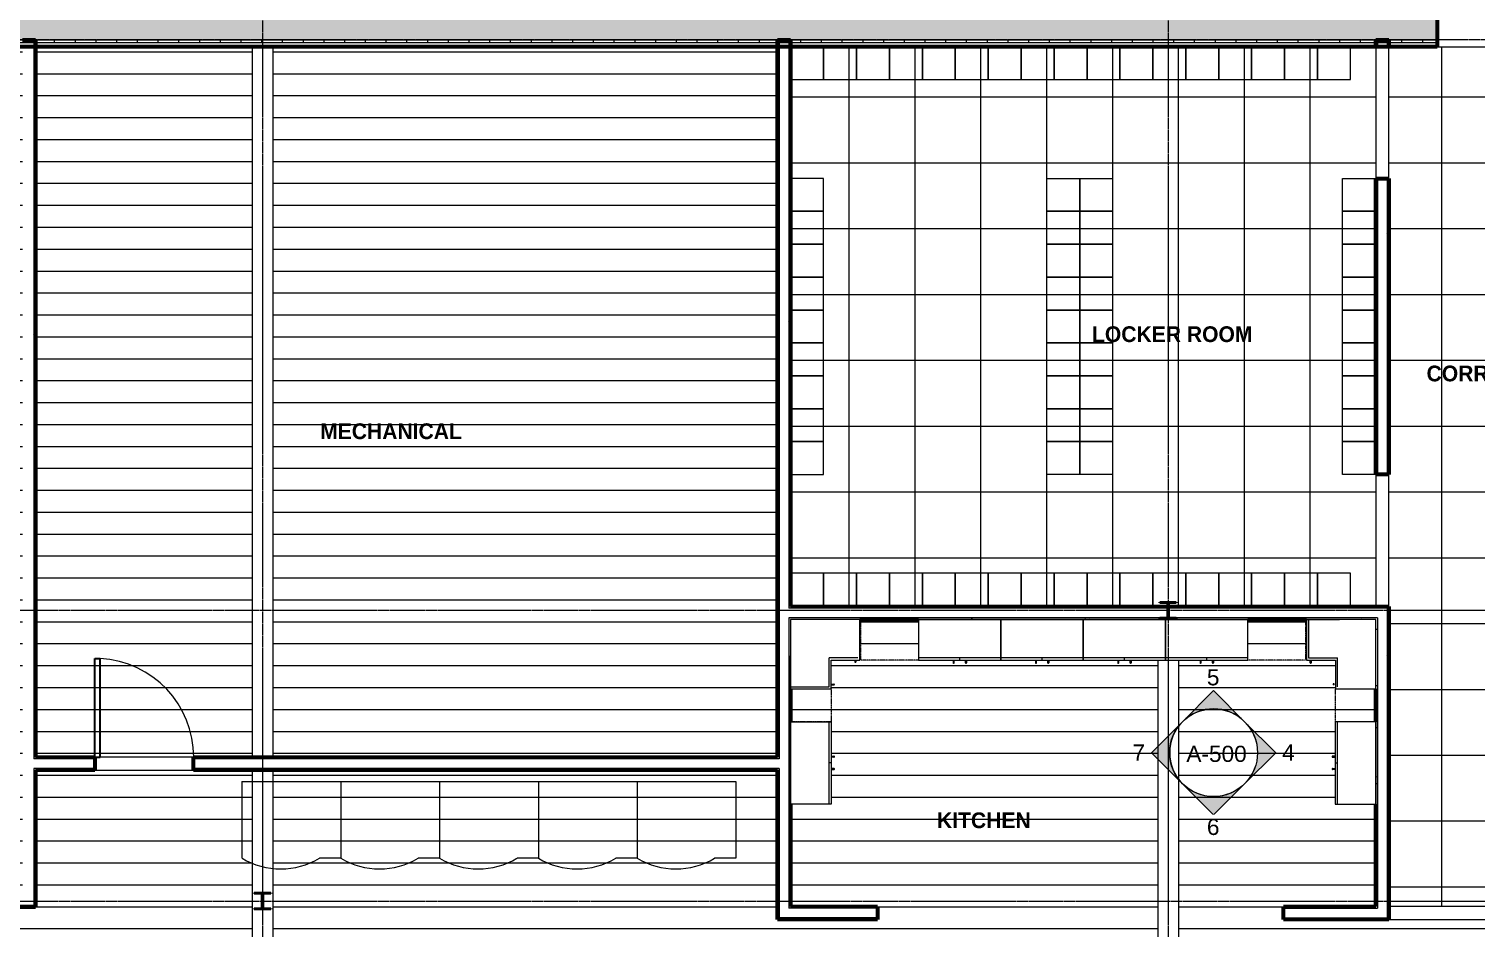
# Model space of a CAD drawing. Header units: inches. Extents: x 30 to 2293, y -1876 to -115.
# Drawn here: x 625 to 1153, y -1020 to -692 of the extents above; entities that cross this region are included whole.
import ezdxf

# ---------------------------------------------------------------- set-up
doc = ezdxf.new("R2010")
doc.units = ezdxf.units.IN
doc.header["$MEASUREMENT"] = 0
doc.linetypes.add('Grid Line 1_2_', pattern=[0.875, 0.5, -0.125, 0.125, -0.125])
doc.linetypes.add('Overhead', pattern=[0.15625, 0.09375, -0.0625])
for name, color, linetype, lineweight in [('A-AREA-IDEN', 2, 'Continuous', 9), ('A-CLNG-PATT', 13, 'Continuous', 18), ('A-DOOR', 31, 'Continuous', 18), ('A-ROOF-PATT', 132, 'Continuous', 18), ('A-WALL', 113, 'Continuous', 18), ('A-WALL-PATT', 111, 'Continuous', 60), ('G-ANNO-SYMB', 111, 'Continuous', 9), ('I-FURN', 30, 'Continuous', 9), ('I-FURN-PNLS', 30, 'Continuous', 9), ('I-WALL', 2, 'Continuous', 18), ('L-SITE-WALL', 31, 'Continuous', 18), ('Q-CASE', 31, 'Continuous', 9), ('Q-SPCQ', 91, 'Continuous', 9), ('S-BEAM', 12, 'Continuous', 9), ('S-COLS', 52, 'Continuous', 9), ('S-GRID', 1, 'Continuous', 9)]:
    doc.layers.add(name, color=color, linetype=linetype, lineweight=lineweight)
doc.styles.add('Arial', font='arial.ttf', dxfattribs={"height": 5.901198})
doc.styles.add('Century Gothic_B', font='GOTHICB.TTF', dxfattribs={"height": 5.744479})
pattern_1 = [(45, (0, 0), (-6.335677, 6.335677), []), (45, (0, 9.6), (-6.335677, 6.335677), [])]
pattern_2 = [(0, (0, 0), (20.48, 5.12), [0.845, -14.515, 0.845, -14.515, -81.92]), (0, (0, 0), (20.48, 5.12), [-30.72, 0.845, -29.875, 0.845, -14.515, -35.84]), (0, (0, 0), (20.48, 5.12), [-76.8, 0.845, -9.395, 0.845, -24.755]), (120, (7.68, 2.56), (-14.67405, 15.1762), [0.845, -14.515, 0.845, -14.515, -81.92]), (120, (7.68, 2.56), (-14.67405, 15.1762), [-30.72, 0.845, -29.875, 0.845, -14.515, -35.84]), (120, (7.68, 2.56), (-14.67405, 15.1762), [-76.8, 0.845, -9.395, 0.845, -24.755]), (240, (10.24, 12.8), (-5.80595, -20.2962), [0.845, -14.515, 0.845, -14.515, -81.92]), (240, (10.24, 12.8), (-5.80595, -20.2962), [-30.72, 0.845, -29.875, 0.845, -14.515, -35.84]), (240, (10.24, 12.8), (-5.80595, -20.2962), [-76.8, 0.845, -9.395, 0.845, -24.755])]

# ---------------------------------------------------------------- blocks, each defined once
blk = doc.blocks.new('W-Wide Flange - W18X50-651168-REFLECTED CEILING PLAN - OFFICE ANNEX')
at = {"layer": 'S-BEAM', "color": 7}
for p, q in [((1036.56, -922.59), (1036.56, -1519.23)), ((1044.06, -922.59), (1044.06, -1519.23)), ((1036.56, -1519.25), (1036.56, -1519.23)), ((1036.56, -1519.23), (1044.06, -1519.23)), ((1039.45, -1519.25), (1036.56, -1519.25)), ((1040.13, -1519.93), (1040.13, -1519.28)), ((1040.49, -1519.28), (1040.49, -1519.93)), ((1044.06, -1519.25), (1041.17, -1519.25)), ((1044.06, -1519.23), (1044.06, -1519.25))]:
    blk.add_line(p, q, dxfattribs=at)
for centre, start_param, end_param in [((1039.45, -1519.28), 0, 1.570796), ((1041.17, -1519.28), 1.570796, 3.141593)]:
    blk.add_ellipse(centre, major_axis=(0.68, 0), ratio=0.041631, start_param=start_param, end_param=end_param, dxfattribs=at)
blk = doc.blocks.new('W-Wide Flange - W18X50-V18-REFLECTED CEILING PLAN - OFFICE ANNEX')
at = {"layer": 'S-BEAM', "color": 7}
for p, q in [((706.56, -698.96), (706.56, -958.02)), ((714.06, -698.96), (714.06, -958.02)), ((706.56, -962.77), (706.56, -1519.23)), ((714.06, -962.77), (714.06, -1519.23)), ((706.56, -1519.25), (706.56, -1519.23)), ((706.56, -1519.23), (714.06, -1519.23)), ((709.45, -1519.25), (706.56, -1519.25)), ((710.13, -1519.93), (710.13, -1519.28)), ((710.49, -1519.28), (710.49, -1519.93)), ((714.06, -1519.25), (711.17, -1519.25)), ((714.06, -1519.23), (714.06, -1519.25))]:
    blk.add_line(p, q, dxfattribs=at)
for centre, start_param, end_param in [((709.45, -1519.28), 0, 1.570796), ((711.17, -1519.28), 1.570796, 3.141593)]:
    blk.add_ellipse(centre, major_axis=(0.68, 0), ratio=0.041631, start_param=start_param, end_param=end_param, dxfattribs=at)
blk = doc.blocks.new('Open Source Metal Building_Exterior_rvt-1-REFLECTED CEILING PLAN - OFFICE ANNEX')
at = {"layer": 'A-ROOF-PATT', "lineweight": 9}
h = blk.add_hatch(dxfattribs=at)
h.set_pattern_fill('FP_33', style=0, pattern_type=2)
h.set_pattern_definition([(180, (-24239.079, 21231.977), (1e-15, 7.993), [])])
h.paths.add_polyline_path([(1949.7, -1624.02), (2105.44, -1624.02), (2105.44, -1405.9), (2045.94, -1405.9), (2045.94, -1405.96), (2042.31, -1405.96), (2042.31, -1409.46), (2045.94, -1409.46), (2045.94, -1418.21), (2045.81, -1418.21), (2045.81, -1537.46), (1709.69, -1537.46), (1709.69, -1538.96), (487.19, -1538.96), (487.19, -1537.46), (367.31, -1537.46), (367.31, -1522.46), (365.81, -1522.46), (365.81, -1125.33), (365.58, -1125.33), (365.58, -1019.33), (368.31, -1019.33), (368.31, -1015.83), (365.81, -1015.83), (365.81, -1004.85), (368.31, -1004.85), (368.31, -1001.35), (186.31, -1001.35), (186.31, -1624.02), (1689.25, -1624.02)], flags=0)
h.paths.add_polyline_path([(415.94, -1532.96), (487.19, -1532.96), (487.19, -1527.71), (710.2, -1527.71), (710.2, -1521.27), (710.04, -1520.89), (709.65, -1520.73), (708.31, -1520.73), (708.31, -1520.46), (712.31, -1520.46), (712.31, -1520.73), (710.97, -1520.73), (710.59, -1520.89), (710.43, -1521.27), (710.43, -1527.71), (1040.2, -1527.71), (1040.2, -1521.27), (1040.04, -1520.89), (1039.65, -1520.73), (1038.31, -1520.73), (1038.31, -1520.46), (1042.31, -1520.46), (1042.31, -1520.73), (1040.97, -1520.73), (1040.59, -1520.89), (1040.43, -1521.27), (1040.43, -1527.71), (1102.03, -1527.71), (1102.03, -1340.96), (1181.03, -1340.96), (1181.03, -1017.21), (1082.4, -1017.21), (1082.4, -1012.46), (1116.03, -1012.46), (1116.03, -975.09), (1101.28, -975.09), (1101.28, -945.09), (1116.03, -945.09), (1116.03, -933.09), (1101.28, -933.09), (1101.28, -922.59), (1090.78, -922.59), (1090.78, -907.84), (1069.4, -907.84), (1069.4, -922.59), (1044.06, -922.59), (1044.06, -1519.25), (1036.56, -1519.23), (1036.56, -922.59), (949.4, -922.59), (949.4, -907.84), (928.03, -907.84), (928.03, -922.59), (917.53, -922.59), (917.53, -933.09), (902.78, -933.09), (902.78, -945.09), (917.53, -945.09), (917.53, -975.09), (902.78, -975.09), (902.78, -1012.46), (934.4, -1012.46), (934.4, -1017.21), (898.03, -1017.21), (898.03, -962.77), (714.06, -962.77), (714.06, -1519.25), (706.56, -1519.23), (706.56, -962.77), (627.56, -962.77), (627.56, -1012.71), (481.44, -1012.71), (481.44, -1127.7), (384.06, -1127.7), (384.06, -1519.25), (377.06, -1519.25), (377.06, -1522.46), (371.81, -1522.46), (371.81, -1532.96), (414.94, -1532.96)], flags=0)
h.paths.add_polyline_path([(2036.25, -1532.96), (2041.31, -1532.96), (2041.31, -1418.21), (2034.06, -1418.21), (2034.06, -1519.25), (2026.56, -1519.23), (2026.56, -1347.59), (1949.31, -1347.59), (1949.31, -1376.59), (1803.12, -1376.59), (1803.12, -1532.96), (2035.25, -1532.96)], flags=0)
h.paths.add_polyline_path([(1744.75, -1532.96), (1798.62, -1532.96), (1798.62, -1456.21), (1709.69, -1456.21), (1709.69, -1532.96), (1711.69, -1532.96)], flags=0)
h.paths.add_polyline_path([(2030.2, -1530.46), (2028.31, -1530.46), (2028.31, -1530.19), (2029.65, -1530.19), (2030.04, -1530.03), (2030.2, -1529.65), (2030.2, -1521.27), (2030.04, -1520.89), (2029.65, -1520.73), (2028.31, -1520.73), (2028.31, -1520.46), (2032.31, -1520.46), (2032.31, -1520.73), (2030.97, -1520.73), (2030.59, -1520.89), (2030.43, -1521.27), (2030.43, -1529.65), (2030.59, -1530.03), (2030.97, -1530.19), (2032.31, -1530.19), (2032.31, -1530.46), (2030.43, -1530.46)], flags=0)
h.paths.add_polyline_path([(380.43, -1530.46), (378.31, -1530.46), (378.31, -1530.19), (379.65, -1530.19), (380.04, -1530.03), (380.2, -1529.65), (380.2, -1521.27), (380.04, -1520.89), (379.65, -1520.73), (378.31, -1520.73), (378.31, -1520.46), (382.31, -1520.46), (382.31, -1520.73), (380.97, -1520.73), (380.59, -1520.89), (380.43, -1521.27), (380.43, -1529.65), (380.59, -1530.03), (380.97, -1530.19), (382.31, -1530.19), (382.31, -1530.46), (380.97, -1530.46)], flags=0)
h.paths.add_polyline_path([(199.31, -1530.46), (195.31, -1530.46), (195.31, -1530.19), (196.65, -1530.19), (197.04, -1530.03), (197.2, -1529.65), (197.2, -1521.27), (197.04, -1520.89), (196.65, -1520.73), (195.31, -1520.73), (195.31, -1520.46), (199.31, -1520.46), (199.31, -1520.73), (197.97, -1520.73), (197.59, -1520.89), (197.43, -1521.27), (197.43, -1529.65), (197.59, -1530.03), (197.97, -1530.19), (199.31, -1530.19)], flags=0)
h.paths.add_polyline_path([(1589.78, -1527.71), (1700.2, -1527.71), (1700.2, -1521.27), (1700.04, -1520.89), (1699.65, -1520.73), (1698.31, -1520.73), (1698.31, -1520.46), (1702.31, -1520.46), (1702.31, -1520.73), (1700.97, -1520.73), (1700.59, -1520.89), (1700.43, -1521.27), (1700.43, -1527.71), (1704.94, -1527.71), (1704.94, -1451.71), (1798.62, -1451.71), (1798.62, -1371.84), (1860.56, -1371.84), (1860.56, -800.04), (1704.06, -800.04), (1704.06, -1173.52), (1799.69, -1173.52), (1799.69, -1175.65), (1796.85, -1175.65), (1796.85, -1175.52), (1796.92, -1175.52), (1796.92, -1175.59), (1799.62, -1175.59), (1799.62, -1175.45), (1796.06, -1175.45), (1796.06, -1175.65), (1704.06, -1175.65), (1704.06, -1519.25), (1696.56, -1519.23), (1696.56, -1175.65), (1644.06, -1175.65), (1644.06, -1175.45), (1640.5, -1175.45), (1640.5, -1175.59), (1643.21, -1175.59), (1643.21, -1175.52), (1643.27, -1175.52), (1643.27, -1175.65), (1640.44, -1175.65), (1640.44, -1173.52), (1696.56, -1173.52), (1696.56, -800.04), (1589.78, -800.04), (1589.78, -1458.3)], flags=0)
h.paths.add_polyline_path([(2030.43, -1519.92), (2030.13, -1519.92), (2030.13, -1519.28), (2030.49, -1519.28), (2030.49, -1519.92)], flags=0)
h.paths.add_polyline_path([(1700.49, -1519.92), (1700.13, -1519.92), (1700.13, -1519.28), (1700.49, -1519.28)], flags=0)
h.paths.add_polyline_path([(1040.43, -1519.92), (1040.13, -1519.92), (1040.13, -1519.28), (1040.49, -1519.28), (1040.49, -1519.92)], flags=0)
h.paths.add_polyline_path([(710.49, -1519.92), (710.13, -1519.92), (710.13, -1519.28), (710.49, -1519.28)], flags=0)
h.paths.add_polyline_path([(380.13, -1519.92), (380.13, -1519.28), (380.49, -1519.28), (380.49, -1519.92), (380.2, -1519.92)], flags=0)
h.paths.add_polyline_path([(197.61, -1519.9), (197.26, -1519.9), (197.26, -1519.26), (197.61, -1519.26)], flags=0)
h.paths.add_polyline_path([(199.31, -1519.24), (193.69, -1519.21), (193.69, -1015.96), (201.19, -1015.96), (201.19, -1519.24), (199.77, -1519.24)], flags=0)
h.paths.add_polyline_path([(1800.01, -1289.65), (1799.95, -1289.65), (1799.95, -1286.82), (1800.08, -1286.82), (1800.08, -1286.88), (1800.01, -1286.88), (1800.01, -1289.59), (1800.15, -1289.59), (1800.15, -1286.03), (1799.95, -1286.03), (1799.95, -1179.27), (1800.15, -1179.27), (1800.15, -1175.71), (1801.72, -1175.71), (1801.72, -1179.27), (1802.08, -1179.27), (1802.08, -1289.65), (1800.08, -1289.65)], flags=0)
h.paths.add_polyline_path([(1802.02, -1289.59), (1802.02, -1286.09), (1801.79, -1286.09), (1801.79, -1286.28), (1801.72, -1286.28), (1801.72, -1289.59)], flags=0)
h.paths.add_polyline_path([(1796.31, -1173.88), (1799.62, -1173.88), (1799.62, -1173.59), (1796.13, -1173.59), (1796.13, -1173.81), (1796.31, -1173.81)], flags=0)
h.paths.add_polyline_path([(1642.21, -1173.88), (1643.81, -1173.88), (1643.81, -1173.81), (1644, -1173.81), (1644, -1173.59), (1640.5, -1173.59), (1640.5, -1173.88), (1640.79, -1173.88)], flags=0)
h.paths.add_polyline_path([(476.94, -1122.95), (476.94, -1012.71), (384.06, -1012.71), (384.06, -1122.95), (386.97, -1122.95)], flags=0)
h.paths.add_polyline_path([(376.31, -1122.95), (376.56, -1122.95), (376.56, -1019.33), (370.08, -1019.33), (370.08, -1122.95)], flags=0)
h.paths.add_polyline_path([(196.65, -1015.46), (195.31, -1015.46), (195.31, -1015.19), (196.65, -1015.19), (197.04, -1015.03), (197.2, -1014.65), (197.2, -1006.27), (197.04, -1005.89), (196.65, -1005.73), (195.31, -1005.73), (195.31, -1005.46), (199.31, -1005.46), (199.31, -1005.73), (197.97, -1005.73), (197.59, -1005.89), (197.43, -1006.27), (197.43, -1014.65), (197.59, -1015.03), (197.97, -1015.19), (199.31, -1015.19), (199.31, -1015.46), (197.2, -1015.46)], flags=0)
h.paths.add_polyline_path([(500.08, -1007.96), (622.81, -1007.96), (622.81, -698.96), (384.06, -698.96), (384.06, -1007.96), (481.44, -1007.96)], flags=0)
h.paths.add_polyline_path([(898.03, -958.02), (898.03, -698.96), (714.06, -698.96), (714.06, -958.02), (777.65, -958.02)], flags=0)
h.paths.add_polyline_path([(627.56, -958.02), (706.56, -958.02), (706.56, -698.96), (627.56, -698.96), (627.56, -953.85)], flags=0)
h.paths.add_polyline_path([(1100.88, -931.59), (1100.5, -931.59), (1100.5, -931.26), (1100.88, -931.26)], flags=0)
h.paths.add_polyline_path([(926.53, -923.37), (926.2, -923.37), (926.2, -922.98), (926.53, -922.98)], flags=0)
at = {"layer": 'A-WALL-PATT', "lineweight": 9}
h = blk.add_hatch(dxfattribs=at)
h.set_pattern_fill('FP_31', color=8, style=0, pattern_type=2)
h.set_pattern_definition([(161.57, (0.32, 0.32), (-2.56049618, -0.0005374), [0, -18.214, 2.022, 0]), (18.43, (-0.32, 0.32), (-2.56049618, 0.0005374), [0, -18.214, 2.022, 0]), (108.43, (0.32, 0.32), (1.2792209, -6.40087673), [6.07, -14.166]), (71.57, (-0.32, 0.32), (1.2792209, 6.40087673), [6.07, -14.166])])
h.paths.add_polyline_path([(1540.94, -696.46), (1608.4, -696.46), (1608.4, -688.46), (1540.94, -688.46)], flags=0)
h.paths.add_polyline_path([(1234.94, -696.46), (1234.94, -688.46), (1174.4, -688.46), (1174.4, -696.46)], flags=0)
h.paths.add_polyline_path([(2210.16, -696.46), (2210.16, -688.46), (1644.4, -688.46), (1644.4, -696.46), (2079.93, -696.46)], flags=0)
h.paths.add_polyline_path([(1103.22, -696.46), (1138.4, -696.46), (1138.4, -688.46), (421.56, -688.46), (421.56, -696.46), (1038.11, -696.46)], flags=0)
h.paths.add_polyline_path([(126.52, -696.46), (385.56, -696.46), (385.56, -688.46), (126.52, -688.46), (126.52, -695.73)], flags=0)
h = blk.add_hatch(dxfattribs=at)
h.set_pattern_fill('FP_32', style=0, pattern_type=2)
h.set_pattern_definition([(0, (0, 0), (0, 7.554), []), (90, (0, 0), (-7.554, 5e-16), [])])
h.paths.add_polyline_path([(1608.4, -697.46), (1608.4, -696.46), (1540.94, -696.46), (1540.94, -697.46), (1559.02, -697.46)], flags=0)
h.paths.add_polyline_path([(2079.93, -697.46), (2210.16, -697.46), (2210.16, -696.46), (2042.31, -696.46), (2042.31, -697.46), (2047.37, -697.46)], flags=0)
h.paths.add_polyline_path([(1949.7, -697.46), (2034.31, -697.46), (2034.31, -696.46), (1644.4, -696.46), (1644.4, -697.46), (1819.47, -697.46)], flags=0)
h.paths.add_polyline_path([(367.31, -697.46), (368.31, -697.46), (368.31, -696.46), (126.52, -696.46), (126.52, -697.46), (354.41, -697.46)], flags=0)
h.paths.add_polyline_path([(385.56, -697.46), (385.56, -696.46), (376.31, -696.46), (376.31, -697.46), (377.06, -697.46)], flags=0)
h.paths.add_polyline_path([(907.88, -697.46), (1138.4, -697.46), (1138.4, -696.46), (421.56, -696.46), (421.56, -697.46), (777.65, -697.46)], flags=0)
h.paths.add_polyline_path([(1174.4, -697.46), (1234.94, -697.46), (1234.94, -696.46), (1174.4, -696.46)], flags=0)
at = {"layer": 'S-COLS'}
h = blk.add_hatch(dxfattribs=at)
h.set_pattern_fill('FP_34', color=256, style=0, pattern_type=2)
h.set_pattern_definition(pattern_1)
h.paths.add_polyline_path([(1038.11, -907.46), (1043.31, -907.46), (1043.31, -907.2), (1040.92, -907.2), (1040.57, -907.05), (1040.43, -906.71), (1040.43, -902.22), (1040.57, -901.87), (1040.92, -901.73), (1043.31, -901.73), (1043.31, -901.47), (1037.32, -901.47), (1037.32, -901.73), (1039.71, -901.73), (1040.05, -901.87), (1040.2, -902.22), (1040.2, -906.71), (1040.05, -907.05), (1039.71, -907.2), (1037.32, -907.2), (1037.32, -907.46)], flags=0)
h = blk.add_hatch(dxfattribs=at)
h.set_pattern_fill('FP_34', color=256, style=0, pattern_type=2)
h.set_pattern_definition(pattern_1)
h.paths.add_polyline_path([(707.32, -1013.46), (713.31, -1013.46), (713.31, -1013.2), (710.92, -1013.2), (710.57, -1013.05), (710.43, -1012.71), (710.43, -1008.22), (710.57, -1007.87), (710.92, -1007.73), (713.31, -1007.73), (713.31, -1007.47), (707.32, -1007.47), (707.32, -1007.73), (709.71, -1007.73), (710.05, -1007.87), (710.2, -1008.22), (710.2, -1012.71), (710.05, -1013.05), (709.71, -1013.2), (707.32, -1013.2)], flags=0)
at = {"layer": 'A-WALL', "color": 10}
for p, q in [((421.56, -696.46), (1138.4, -696.46)), ((421.56, -697.46), (1138.4, -697.46))]:
    blk.add_line(p, q, dxfattribs=at)
at = {"layer": 'L-SITE-WALL', "color": 250, "lineweight": 60}
for p, q in [((1138.4, -687.71), (1138.4, -698.96)), ((1138.4, -698.96), (421.56, -698.96))]:
    blk.add_line(p, q, dxfattribs=at)
at = {"layer": 'L-SITE-WALL', "color": 10}
blk.add_line((1138.4, -698.96), (1174.4, -698.96), dxfattribs=at)
at = {"layer": 'S-COLS', "color": 90, "lineweight": 40}
for p, q in [((1037.32, -901.73), (1037.32, -901.47)), ((1037.32, -901.47), (1043.31, -901.47)), ((1039.71, -901.73), (1037.32, -901.73)), ((1043.31, -901.73), (1040.92, -901.73)), ((1043.31, -901.47), (1043.31, -901.73)), ((1040.2, -906.71), (1040.2, -902.22)), ((1040.43, -902.22), (1040.43, -906.71)), ((1037.32, -907.2), (1039.71, -907.2)), ((1037.32, -907.46), (1037.32, -907.2)), ((1043.31, -907.46), (1037.32, -907.46)), ((1040.92, -907.2), (1043.31, -907.2)), ((1043.31, -907.2), (1043.31, -907.46)), ((707.32, -1007.73), (707.32, -1007.47)), ((707.32, -1007.47), (713.31, -1007.47)), ((709.71, -1007.73), (707.32, -1007.73)), ((710.2, -1012.71), (710.2, -1008.22)), ((710.43, -1008.22), (710.43, -1012.71)), ((713.31, -1007.73), (710.92, -1007.73)), ((713.31, -1007.47), (713.31, -1007.73)), ((707.32, -1013.2), (709.71, -1013.2)), ((707.32, -1013.46), (707.32, -1013.2)), ((713.31, -1013.46), (707.32, -1013.46)), ((710.92, -1013.2), (713.31, -1013.2)), ((713.31, -1013.2), (713.31, -1013.46))]:
    blk.add_line(p, q, dxfattribs=at)
for centre, start, end in [((1039.71, -902.22), 0, 90), ((1040.92, -902.22), 90, 180), ((1039.71, -906.71), 270, 0), ((1040.92, -906.71), 180, 270), ((709.71, -1008.22), 0, 90), ((710.92, -1008.22), 90, 180), ((709.71, -1012.71), 270, 0), ((710.92, -1012.71), 180, 270)]:
    blk.add_arc(centre, 0.49, start, end, dxfattribs=at)
at = {"layer": 'S-GRID', "linetype": 'Grid Line 1_2_'}
for p, q in [((710.31, -114.83), (710.31, -1843.89)), ((1040.31, -114.83), (1040.31, -1843.89)), ((2274.62, -696.46), (62.02, -696.46)), ((62.02, -904.46), (2260.57, -904.46)), ((62.02, -1010.46), (2260.57, -1010.46))]:
    blk.add_line(p, q, dxfattribs=at)
at = {"lineweight": 9}
for name in ['W-Wide Flange - W18X50-V18-REFLECTED CEILING PLAN - OFFICE ANNEX', 'W-Wide Flange - W18X50-651168-REFLECTED CEILING PLAN - OFFICE ANNEX']:
    blk.add_blockref(name, (0, 0), dxfattribs=at)
blk = doc.blocks.new('Locker-Double Stacked - 12_ x 12_-488115-REFLECTED CEILING PLAN - OFFICE ANNEX')
at = {"layer": 'I-FURN'}
for p, q in [((-6, -6), (-6, 6)), ((-6, 6), (6, 6)), ((6, 6), (6, -6)), ((6, -6), (-6, -6))]:
    blk.add_line(p, q, dxfattribs=at)
blk = doc.blocks.new('Locker-Double Stacked - 12_ x 12_-492435-REFLECTED CEILING PLAN - OFFICE ANNEX')
at = {"layer": 'I-FURN'}
for p, q in [((6, 6), (-6, 6)), ((-6, 6), (-6, -6)), ((6, -6), (6, 6)), ((-6, -6), (6, -6))]:
    blk.add_line(p, q, dxfattribs=at)
blk = doc.blocks.new('Vending - Soda - Beverage Dispenser-499915-REFLECTED CEILING PLAN - OFFICE ANNEX')
at = {"layer": 'Q-SPCQ'}
for p, q in [((-18.73, 17.3), (-18.73, -10.7)), ((-18.73, 17.3), (17.27, 17.3)), ((17.27, 17.3), (17.27, -10.7)), ((17.27, -10.7), (9.49, -10.7))]:
    blk.add_line(p, q, dxfattribs=at)
blk.add_arc((-4.62, 13.05), 27.62, 239.2916, 300.7084, dxfattribs=at)
blk = doc.blocks.new('Single-Flush - 36_ x 84_-340240-REFLECTED CEILING PLAN - OFFICE ANNEX')
at = {"layer": 'A-DOOR', "lineweight": 30}
for p, q in [((16, -2.37), (16, -38.39)), ((18, -2.37), (16, -2.37)), ((18, -2.37), (18, -38.39)), ((18, -38.39), (16, -38.39))]:
    blk.add_line(p, q, dxfattribs=at)
at = {"layer": 'A-DOOR', "lineweight": 9}
blk.add_arc((18, -2.37), 36.07, 180, 266.8211, dxfattribs=at)
blk = doc.blocks.new('293304 - 293304 2-686364-REFLECTED CEILING PLAN - OFFICE ANNEX')
at = {"layer": 'I-FURN-PNLS'}
blk.add_line((0.91, -14.15), (0.91, -13.4), dxfattribs=at)
at = {"layer": 'Q-CASE'}
for p, q in [((15.91, 0.6), (-14.09, 0.6)), ((-14.09, 0.6), (-14.09, -14.15)), ((-14.09, 0.6), (-14.09, -13.4)), ((-14.09, 0.6), (15.91, 0.6)), ((15.91, -14.15), (15.91, 0.6)), ((15.91, -13.4), (15.91, 0.6)), ((15.91, -13.4), (-14.09, -13.4)), ((-14.09, -14.15), (15.91, -14.15)), ((-1.53, -14.15), (-1.53, -15.17)), ((-1.15, -15.15), (-1.15, -14.15)), ((2.97, -15.15), (2.97, -14.15)), ((3.35, -14.15), (3.35, -15.17))]:
    blk.add_line(p, q, dxfattribs=at)
for centre, start, end in [((-1.34, -15.17), 180, 5.5918), ((3.16, -15.17), 174.4082, 0)]:
    blk.add_arc(centre, 0.188, start, end, dxfattribs=at)
blk = doc.blocks.new('293302 - 293302-686305-REFLECTED CEILING PLAN - OFFICE ANNEX')
at = {"layer": 'Q-CASE'}
for p, q in [((17.16, -0.15), (-8.09, -0.15)), ((-8.09, -0.15), (-8.09, -14.9)), ((-8.09, -0.15), (3.91, -0.15)), ((-7.34, -0.15), (-7.34, -14.15)), ((17.16, -25.4), (17.16, -0.15)), ((-8.09, -14.9), (2.41, -14.9)), ((-7.34, -14.15), (3.16, -14.15)), ((-6.76, -15.9), (-6.76, -14.9)), ((-6.38, -14.9), (-6.38, -15.9)), ((2.41, -14.9), (2.41, -25.4)), ((3.16, -24.65), (3.16, -14.15)), ((1.63, -23.57), (1.63, -23.9)), ((2.01, -23.57), (1.63, -23.57)), ((2.01, -23.9), (1.63, -23.9)), ((2.01, -23.9), (2.01, -23.57)), ((2.41, -25.4), (17.16, -25.4))]:
    blk.add_line(p, q, dxfattribs=at)
blk.add_arc((-6.57, -15.9), 0.188, 180, 360, dxfattribs=at)
blk = doc.blocks.new('293304 - 293304 2-686755-REFLECTED CEILING PLAN - OFFICE ANNEX')
at = {"layer": 'I-FURN-PNLS'}
blk.add_line((0.91, 14.15), (0.91, 13.4), dxfattribs=at)
at = {"layer": 'Q-CASE'}
for p, q in [((-14.09, 14.15), (15.91, 14.15)), ((-14.09, -0.6), (-14.09, 14.15)), ((-14.09, -0.6), (-14.09, 13.4)), ((15.91, 13.4), (-14.09, 13.4)), ((-1.53, 14.15), (-1.53, 15.17)), ((-1.15, 15.15), (-1.15, 14.15)), ((2.97, 15.15), (2.97, 14.15)), ((3.35, 14.15), (3.35, 15.17)), ((15.91, 14.15), (15.91, -0.6)), ((15.91, 13.4), (15.91, -0.6)), ((15.91, -0.6), (-14.09, -0.6)), ((-14.09, -0.6), (15.91, -0.6))]:
    blk.add_line(p, q, dxfattribs=at)
for centre, start, end in [((-1.34, 15.17), 354.4082, 180), ((3.16, 15.17), 0, 185.5918)]:
    blk.add_arc(centre, 0.188, start, end, dxfattribs=at)
blk = doc.blocks.new('Upper Cabinet-Single Door-Wall - 12_ 2-688979-REFLECTED CEILING PLAN - OFFICE ANNEX')
at = {"layer": 'Q-CASE', "linetype": 'Overhead'}
for p, q in [((-4.83, 2.37), (-4.83, 17.12)), ((-4.83, 17.12), (7.17, 17.12)), ((7.17, 17.12), (7.17, 2.37)), ((7.17, 2.37), (-4.83, 2.37))]:
    blk.add_line(p, q, dxfattribs=at)
blk = doc.blocks.new('Upper Cabinet-Single Door-Wall - 12_ 3-689347-REFLECTED CEILING PLAN - OFFICE ANNEX')
at = {"layer": 'Q-CASE', "linetype": 'Overhead'}
for p, q in [((-9.33, 2.37), (-9.33, 17.12)), ((-9.33, 17.12), (11.67, 17.12)), ((11.67, 17.12), (11.67, 2.37)), ((11.67, 2.37), (-9.33, 2.37))]:
    blk.add_line(p, q, dxfattribs=at)
blk = doc.blocks.new('Elevation - Filled Arrow-152140-REFLECTED CEILING PLAN - OFFICE ANNEX')
at = {"layer": 'G-ANNO-SYMB'}
blk.add_circle((0, 0), 0.25, dxfattribs=at)
blk = doc.blocks.new('Elevation - Filled Arrow-151867-REFLECTED CEILING PLAN - OFFICE ANNEX')
at = {"layer": 'G-ANNO-SYMB'}
h = blk.add_hatch(color=256, dxfattribs=at)
edge = h.paths.add_edge_path(flags=0)
edge.add_line((0, 0.3536), (0.1768, 0.1768))
edge.add_arc((0, 0), 0.25, 45, 135)
edge.add_line((-0.1768, 0.1768), (0, 0.3536))
for p, q in [((0, 0.3536), (-0.1768, 0.1768)), ((0, 0.3536), (-0.1768, 0.1768)), ((0.1768, 0.1768), (0, 0.3536)), ((0.1768, 0.1768), (0, 0.3536))]:
    blk.add_line(p, q, dxfattribs=at)
blk.add_arc((0, 0), 0.25, 45, 135, dxfattribs=at)

msp = doc.modelspace()

# ---------------------------------------------------------------- hatches: boundary and pattern name
at = {"layer": 'A-CLNG-PATT'}
h = msp.add_hatch(dxfattribs=at)
h.set_pattern_fill('FP_25', color=256, style=0, pattern_type=2)
h.set_pattern_definition([(0, (1068.12, -837.293), (0, -24), []), (270, (1068.12, -837.293), (-24, -1e-15), [])])
h.paths.add_polyline_path([(1168.34, -1012.46), (1181.03, -1012.46), (1181.03, -862.96), (1221.03, -862.96), (1221.03, -800.04), (1181.03, -800.04), (1181.03, -698.96), (1120.78, -698.96), (1120.78, -1012.46)], flags=0)
h.paths.add_polyline_path([(1103.22, -903.09), (1116.03, -903.09), (1116.03, -698.96), (902.78, -698.96), (902.78, -903.09), (1040.2, -903.09), (1040.2, -902.22), (1040.05, -901.87), (1039.71, -901.73), (1037.32, -901.73), (1037.32, -901.47), (1043.31, -901.47), (1043.31, -901.73), (1040.92, -901.73), (1040.57, -901.87), (1040.43, -902.22), (1040.43, -903.09), (1070.67, -903.09)], flags=0)
at = {"layer": 'A-WALL-PATT', "lineweight": 9}
h = msp.add_hatch(dxfattribs=at)
h.set_pattern_fill('FP_1', color=256, style=0, pattern_type=2)
h.set_pattern_definition(pattern_2)
h.paths.add_polyline_path([(626.94, -1012.71), (627.56, -1012.71), (627.56, -962.15), (626.94, -962.15), (626.94, -1012.09)], flags=0)
h.paths.add_polyline_path([(626.94, -958.65), (627.56, -958.65), (627.56, -696.46), (626.94, -696.46)], flags=0)
h = msp.add_hatch(dxfattribs=at)
h.set_pattern_fill('FP_1', color=256, style=0, pattern_type=2)
h.set_pattern_definition(pattern_2)
h.paths.add_polyline_path([(898.03, -1017.21), (898.65, -1017.21), (898.65, -962.77), (898.03, -962.77), (898.03, -979.37)], flags=0)
h.paths.add_polyline_path([(898.03, -958.65), (898.65, -958.65), (898.65, -696.46), (898.03, -696.46), (898.03, -958.02)], flags=0)
h = msp.add_hatch(dxfattribs=at)
h.set_pattern_fill('FP_1', color=256, style=0, pattern_type=2)
h.set_pattern_definition(pattern_2)
h.paths.add_polyline_path([(902.15, -1013.09), (902.78, -1013.09), (902.78, -907.21), (902.15, -907.21), (902.15, -979.37)], flags=0)
h.paths.add_polyline_path([(902.78, -903.71), (902.78, -696.46), (902.15, -696.46), (902.15, -903.71)], flags=0)
h = msp.add_hatch(dxfattribs=at)
h.set_pattern_fill('FP_1', color=256, style=0, pattern_type=2)
h.set_pattern_definition(pattern_2)
h.paths.add_polyline_path([(1116.65, -1013.09), (1116.65, -907.84), (1116.03, -907.84), (1116.03, -1013.09)], flags=0)
h.paths.add_polyline_path([(1116.65, -854.96), (1116.65, -746.96), (1116.03, -746.96), (1116.03, -854.96)], flags=0)
h.paths.add_polyline_path([(1116.03, -698.96), (1116.65, -698.96), (1116.65, -696.46), (1116.03, -696.46)], flags=0)
h = msp.add_hatch(dxfattribs=at)
h.set_pattern_fill('FP_1', color=256, style=0, pattern_type=2)
h.set_pattern_definition(pattern_2)
h.paths.add_polyline_path([(1120.15, -1017.21), (1120.78, -1017.21), (1120.78, -903.71), (1120.15, -903.71), (1120.15, -1016.59)], flags=0)
h.paths.add_polyline_path([(1120.15, -854.96), (1120.78, -854.96), (1120.78, -746.96), (1120.15, -746.96), (1120.15, -779.36)], flags=0)
h.paths.add_polyline_path([(1120.78, -698.96), (1120.78, -696.46), (1120.15, -696.46), (1120.15, -698.96)], flags=0)
h = msp.add_hatch(dxfattribs=at)
h.set_pattern_fill('FP_1', color=256, style=0, pattern_type=2)
h.set_pattern_definition(pattern_2)
h.paths.add_polyline_path([(1120.78, -903.71), (1120.78, -903.09), (902.78, -903.09), (902.78, -903.71), (1120.15, -903.71)], flags=0)
h = msp.add_hatch(dxfattribs=at)
h.set_pattern_fill('FP_1', color=256, style=0, pattern_type=2)
h.set_pattern_definition(pattern_2)
h.paths.add_polyline_path([(1116.65, -907.84), (1116.65, -907.21), (902.78, -907.21), (902.78, -907.84), (1116.03, -907.84)], flags=0)
h = msp.add_hatch(dxfattribs=at)
h.set_pattern_fill('FP_1', color=256, style=0, pattern_type=2)
h.set_pattern_definition(pattern_2)
h.paths.add_polyline_path([(898.03, -958.65), (898.03, -958.02), (685.19, -958.02), (685.19, -958.65), (777.65, -958.65)], flags=0)
h.paths.add_polyline_path([(627.56, -958.65), (649.19, -958.65), (649.19, -958.02), (627.56, -958.02)], flags=0)
h = msp.add_hatch(dxfattribs=at)
h.set_pattern_fill('FP_1', color=256, style=0, pattern_type=2)
h.set_pattern_definition(pattern_2)
h.paths.add_polyline_path([(898.03, -962.77), (898.65, -962.77), (898.65, -962.15), (685.19, -962.15), (685.19, -962.77), (777.65, -962.77)], flags=0)
h.paths.add_polyline_path([(627.56, -962.77), (649.19, -962.77), (649.19, -962.15), (627.56, -962.15)], flags=0)
h = msp.add_hatch(dxfattribs=at)
h.set_pattern_fill('FP_1', color=256, style=0, pattern_type=2)
h.set_pattern_definition(pattern_2)
h.paths.add_polyline_path([(626.94, -1012.71), (626.94, -1012.09), (378.44, -1012.09), (378.44, -1012.71), (622.81, -1012.71)], flags=0)
h = msp.add_hatch(dxfattribs=at)
h.set_pattern_fill('FP_1', color=256, style=0, pattern_type=2)
h.set_pattern_definition(pattern_2)
h.paths.add_polyline_path([(1082.4, -1013.09), (1116.03, -1013.09), (1116.03, -1012.46), (1082.4, -1012.46)], flags=0)
h = msp.add_hatch(dxfattribs=at)
h.set_pattern_fill('FP_1', color=256, style=0, pattern_type=2)
h.set_pattern_definition(pattern_2)
h.paths.add_polyline_path([(1116.03, -1017.21), (1120.15, -1017.21), (1120.15, -1016.59), (1082.4, -1016.59), (1082.4, -1017.21), (1103.22, -1017.21)], flags=0)

# ---------------------------------------------------------------- linework, layer by layer
at = {"layer": 'A-WALL'}
for p, q in [((626.94, -696.46), (626.94, -958.65)), ((898.65, -696.46), (898.65, -958.65)), ((902.15, -696.46), (902.15, -903.71)), ((1116.65, -696.46), (1116.65, -698.96)), ((1120.15, -696.46), (1120.15, -698.96)), ((1116.65, -746.96), (1116.65, -854.96)), ((1120.15, -746.96), (1120.15, -854.96)), ((1120.15, -903.71), (902.15, -903.71)), ((1120.15, -903.71), (1120.15, -1016.59)), ((1116.65, -907.21), (902.15, -907.21)), ((902.15, -907.21), (902.15, -1013.09)), ((1116.65, -907.21), (1116.65, -1013.09)), ((649.19, -958.65), (626.94, -958.65)), ((898.65, -958.65), (685.19, -958.65)), ((626.94, -962.15), (626.94, -1012.09)), ((649.19, -962.15), (626.94, -962.15)), ((898.65, -962.15), (685.19, -962.15)), ((898.03, -962.77), (898.65, -962.77)), ((898.65, -962.15), (898.65, -1016.59)), ((626.94, -1012.09), (378.44, -1012.09)), ((934.4, -1016.59), (898.65, -1016.59)), ((934.4, -1013.09), (902.15, -1013.09)), ((1082.4, -1013.09), (1116.65, -1013.09)), ((1082.4, -1016.59), (1120.15, -1016.59))]:
    msp.add_line(p, q, dxfattribs=at)
at = {"layer": 'I-WALL', "lineweight": 60}
for p, q in [((622.81, -696.46), (627.56, -696.46)), ((627.56, -696.46), (627.56, -958.02)), ((898.03, -958.02), (898.03, -696.46)), ((898.03, -696.46), (902.78, -696.46)), ((902.78, -696.46), (902.78, -903.09)), ((1116.03, -698.96), (1116.03, -696.46)), ((1116.03, -696.46), (1120.78, -696.46)), ((1120.78, -698.96), (1116.03, -698.96)), ((1120.78, -696.46), (1120.78, -698.96)), ((1116.03, -854.96), (1116.03, -746.96)), ((1116.03, -746.96), (1120.78, -746.96)), ((1120.78, -746.96), (1120.78, -854.96)), ((1120.78, -854.96), (1116.03, -854.96)), ((902.78, -903.09), (1120.78, -903.09)), ((1120.78, -903.09), (1120.78, -1017.21)), ((949.4, -907.84), (928.03, -907.84)), ((1090.78, -907.84), (1069.4, -907.84)), ((902.78, -933.09), (902.78, -945.09)), ((1116.03, -945.09), (1116.03, -933.09)), ((627.56, -958.02), (649.19, -958.02)), ((649.19, -958.02), (649.19, -962.77)), ((685.19, -958.02), (898.03, -958.02)), ((685.19, -962.77), (685.19, -958.02)), ((627.56, -962.77), (627.56, -1012.71)), ((649.19, -962.77), (627.56, -962.77)), ((898.03, -962.77), (685.19, -962.77)), ((898.03, -1017.21), (898.03, -962.77)), ((902.78, -975.09), (902.78, -1012.46)), ((1116.03, -1012.46), (1116.03, -975.09)), ((902.78, -1012.46), (934.4, -1012.46)), ((934.4, -1012.46), (934.4, -1017.21)), ((1082.4, -1017.21), (1082.4, -1012.46)), ((1082.4, -1012.46), (1116.03, -1012.46)), ((627.56, -1012.71), (378.44, -1012.71)), ((934.4, -1017.21), (898.03, -1017.21)), ((1120.78, -1017.21), (1082.4, -1017.21))]:
    msp.add_line(p, q, dxfattribs=at)
at = {"layer": 'I-WALL'}
for p, q in [((1116.03, -698.96), (1116.03, -746.96)), ((1120.78, -746.96), (1120.78, -698.96)), ((1116.03, -854.96), (1116.03, -903.09)), ((1120.78, -903.09), (1120.78, -854.96)), ((685.19, -958.02), (649.19, -958.02)), ((649.19, -962.77), (685.19, -962.77)), ((1181.03, -1012.46), (1120.78, -1012.46)), ((1120.78, -1017.21), (1181.03, -1017.21))]:
    msp.add_line(p, q, dxfattribs=at)

# ---------------------------------------------------------------- block references
at = {"layer": 'A-DOOR', "rotation": 180}
msp.add_blockref('Single-Flush - 36_ x 84_-340240-REFLECTED CEILING PLAN - OFFICE ANNEX', (667.19, -960.4), dxfattribs=at)
at = {"layer": 'G-ANNO-SYMB', "xscale": 63.99999999999997, "yscale": 63.99999999999997, "zscale": 63.99999999999997}
for name in ['Elevation - Filled Arrow-151867-REFLECTED CEILING PLAN - OFFICE ANNEX', 'Elevation - Filled Arrow-152140-REFLECTED CEILING PLAN - OFFICE ANNEX']:
    msp.add_blockref(name, (1056.91, -956.38), dxfattribs=at)
at = {"layer": 'G-ANNO-SYMB', "extrusion": (0, 0, -1), "xscale": 63.99999999999997, "yscale": 63.99999999999997, "zscale": 63.99999999999997, "rotation": 180}
msp.add_blockref('Elevation - Filled Arrow-151867-REFLECTED CEILING PLAN - OFFICE ANNEX', (-1056.91, -956.38), dxfattribs=at)
at = {"layer": 'I-FURN', "rotation": 180}
for p in [(908.78, -704.96), (920.78, -704.96), (932.78, -704.96), (944.78, -704.96), (956.78, -704.96), (968.78, -704.96), (980.78, -704.96), (992.78, -704.96), (1004.78, -704.96), (1016.78, -704.96), (1028.78, -704.96), (1040.78, -704.96), (1052.78, -704.96), (1064.78, -704.96), (1076.78, -704.96), (1088.78, -704.96), (1100.78, -704.96), (908.78, -752.96), (908.78, -764.96), (908.78, -776.96), (908.78, -788.96), (908.78, -800.96), (908.78, -812.96), (908.78, -824.96), (908.78, -836.96), (908.78, -848.96), (908.78, -896.96), (920.78, -896.96), (932.78, -896.96), (944.78, -896.96), (956.78, -896.96), (968.78, -896.96), (980.78, -896.96), (992.78, -896.96), (1004.78, -896.96), (1016.78, -896.96), (1028.78, -896.96), (1040.78, -896.96), (1052.78, -896.96), (1064.78, -896.96), (1076.78, -896.96), (1088.78, -896.96), (1100.78, -896.96)]:
    msp.add_blockref('Locker-Double Stacked - 12_ x 12_-492435-REFLECTED CEILING PLAN - OFFICE ANNEX', p, dxfattribs=at)
at = {"layer": 'I-FURN'}
for p in [(1002.12, -752.96), (1014.12, -752.96), (1109.9, -752.96), (1002.12, -764.96), (1014.12, -764.96), (1109.9, -764.96), (1002.12, -776.96), (1014.12, -776.96), (1109.9, -776.96), (1002.12, -788.96), (1014.12, -788.96), (1109.9, -788.96), (1002.12, -800.96), (1014.12, -800.96), (1109.9, -800.96), (1002.12, -812.96), (1014.12, -812.96), (1109.9, -812.96), (1002.12, -824.96), (1014.12, -824.96), (1109.9, -824.96), (1002.12, -836.96), (1014.12, -836.96), (1109.9, -836.96), (1002.12, -848.96), (1014.12, -848.96), (1109.9, -848.96)]:
    msp.add_blockref('Locker-Double Stacked - 12_ x 12_-488115-REFLECTED CEILING PLAN - OFFICE ANNEX', p, dxfattribs=at)
at = {"layer": 'Q-CASE'}
for name, p, rotation in [('293302 - 293302-686305-REFLECTED CEILING PLAN - OFFICE ANNEX', (902.63, -924.99), 90.0000000000002), ('Upper Cabinet-Single Door-Wall - 12_ 3-689347-REFLECTED CEILING PLAN - OFFICE ANNEX', (940.07, -905.46), 180), ('Upper Cabinet-Single Door-Wall - 12_ 3-689347-REFLECTED CEILING PLAN - OFFICE ANNEX', (1081.07, -905.46), 180), ('Upper Cabinet-Single Door-Wall - 12_ 2-688979-REFLECTED CEILING PLAN - OFFICE ANNEX', (900.4, -937.91), 269.9999999999999), ('Upper Cabinet-Single Door-Wall - 12_ 2-688979-REFLECTED CEILING PLAN - OFFICE ANNEX', (1118.4, -940.26), 90.00000000000004), ('293304 - 293304 2-686755-REFLECTED CEILING PLAN - OFFICE ANNEX', (903.38, -959.18), 270), ('293304 - 293304 2-686364-REFLECTED CEILING PLAN - OFFICE ANNEX', (1115.42, -959.18), 270)]:
    msp.add_blockref(name, p, dxfattribs=dict(at, rotation=rotation))
for name, p in [('293304 - 293304 2-686364-REFLECTED CEILING PLAN - OFFICE ANNEX', (963.49, -908.44)), ('293304 - 293304 2-686364-REFLECTED CEILING PLAN - OFFICE ANNEX', (993.49, -908.44)), ('293304 - 293304 2-686364-REFLECTED CEILING PLAN - OFFICE ANNEX', (1023.49, -908.44)), ('293304 - 293304 2-686364-REFLECTED CEILING PLAN - OFFICE ANNEX', (1053.49, -908.44)), ('293302 - 293302-686305-REFLECTED CEILING PLAN - OFFICE ANNEX', (1098.87, -907.69))]:
    msp.add_blockref(name, p, dxfattribs=at)
at = {"layer": 'Q-SPCQ'}
for p in [(721.56, -984.19), (757.56, -984.19), (793.56, -984.19), (829.56, -984.19), (865.56, -984.19)]:
    msp.add_blockref('Vending - Soda - Beverage Dispenser-499915-REFLECTED CEILING PLAN - OFFICE ANNEX', p, dxfattribs=at)

# ---------------------------------------------------------------- texts
at = {"layer": 'A-AREA-IDEN', "attachment_point": 2, "line_spacing_factor": 0.984796, "style": 'Century Gothic_B'}
for s, insert, char_height, width in [('LOCKER ROOM', (1041.83, -800.9), 5.7445, 69.192), ('CORRIDOOR', (1158.42, -815.23), 5.744, 57.672), ('MECHANICAL', (757.13, -836.29), 5.744, 63.144), ('KITCHEN', (973.18, -978.15), 5.744, 38.592)]:
    msp.add_mtext(s, dxfattribs=dict(at, insert=insert, char_height=char_height, width=width))

# ---------------------------------------------------------------- next in the draw order: texts
at = {"layer": 'G-ANNO-SYMB', "attachment_point": 2, "line_spacing_factor": 0.938532, "style": 'Arial', "bg_fill": 3, "box_fill_scale": 1.25, "bg_fill_color": 0, "bg_fill_transparency": 0}
for s, insert, char_height, width in [('5', (1056.76, -925.92), 5.9, 5.472), ('A-500', (1057.98, -953.84), 5.901, 26.208), ('6', (1056.76, -980.48), 5.9, 5.472)]:
    msp.add_mtext(s, dxfattribs=dict(at, insert=insert, char_height=char_height, width=width))

# ---------------------------------------------------------------- next in the draw order: block references
at = {"layer": 'G-ANNO-SYMB', "xscale": 63.99999999999997, "yscale": 63.99999999999997, "zscale": 63.99999999999997, "rotation": 89.99999999999942}
msp.add_blockref('Elevation - Filled Arrow-151867-REFLECTED CEILING PLAN - OFFICE ANNEX', (1056.91, -956.38), dxfattribs=at)
at = {"layer": 'G-ANNO-SYMB', "extrusion": (0, 0, -1), "xscale": 63.99999999999997, "yscale": 63.99999999999997, "zscale": 63.99999999999997, "rotation": 90.00000000000038}
msp.add_blockref('Elevation - Filled Arrow-151867-REFLECTED CEILING PLAN - OFFICE ANNEX', (-1056.91, -956.38), dxfattribs=at)

# ---------------------------------------------------------------- next in the draw order: texts
at = {"layer": 'G-ANNO-SYMB', "char_height": 5.9, "width": 5.472, "attachment_point": 2, "line_spacing_factor": 0.938532, "style": 'Arial', "bg_fill": 3, "box_fill_scale": 1.25, "bg_fill_color": 0, "bg_fill_transparency": 0}
for s, insert in [('7', (1029.63, -953.36)), ('4', (1084.19, -953.36))]:
    msp.add_mtext(s, dxfattribs=dict(at, insert=insert))

# ---------------------------------------------------------------- next in the draw order: block references
at = {"lineweight": 5}
msp.add_blockref('Open Source Metal Building_Exterior_rvt-1-REFLECTED CEILING PLAN - OFFICE ANNEX', (0, 0), dxfattribs=at)

doc.saveas('drawing.dxf')
